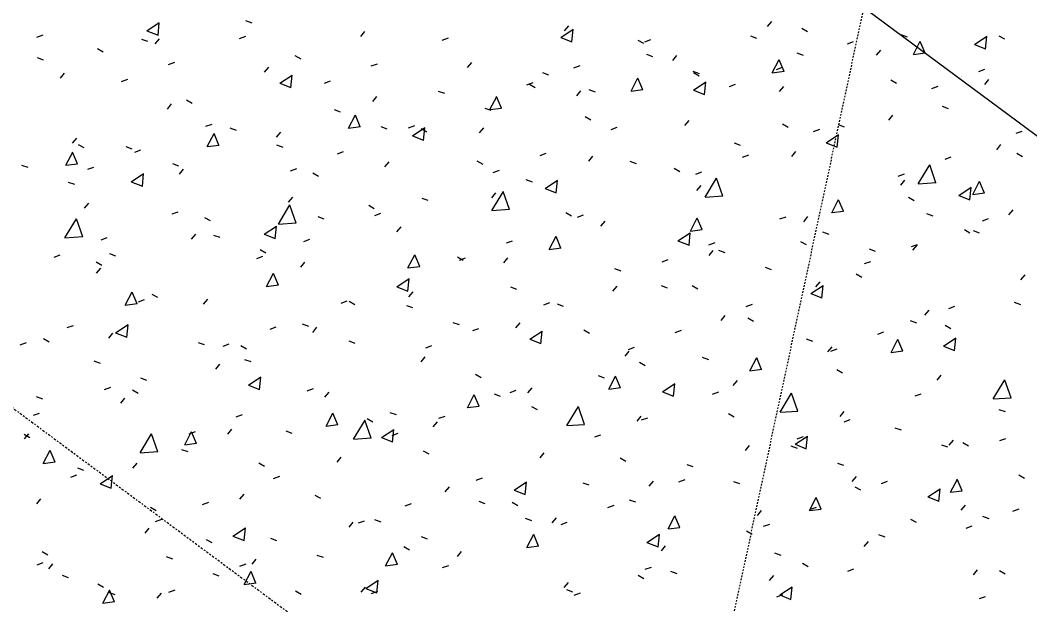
# Model space of a CAD drawing. Header units: centimetres. Extents: x -4512 to 25286, y -2765 to 13485.
# Drawn here: x 21357.7 to 21422.3, y 10936 to 10973.4 of the extents above; entities that cross this region are included whole.
import ezdxf

# ---------------------------------------------------------------- set-up
doc = ezdxf.new("R2010")
doc.units = ezdxf.units.CM
for name, pattern in [('DB_Strichpunkt', [0.28, 0.15, -0.065, 0, -0.065]), ('Grundgrenze', [0.9, 0.4, -0.1, 0.1, -0.1, 0.1, -0.1]), ('Verdeckt 0_5', [0.10584, 0.05292, -0.05292])]:
    doc.linetypes.add(name, pattern=pattern)
for name, color, linetype, lineweight in [('A-ANNO-DIMS', 7, 'Continuous', 5), ('A-ANNO-DIMS-50', 7, 'Continuous', 5), ('A-FLOR', 7, 'Continuous', 9), ('A-FLOR-PATT', 7, 'Continuous', 9), ('S-GRID', 7, 'Continuous', 5)]:
    doc.layers.add(name, color=color, linetype=linetype, lineweight=lineweight)
doc.layers.add('A-DETL', color=251, linetype='Continuous', lineweight=9, true_color=0x4f4f4f)
doc.layers.add('C-PROP-LINE', color=96, linetype='Grundgrenze', lineweight=25, true_color=0x008000)
doc.styles.add('Arial Unicode MS_3', font='ARIALUNI.ttf', dxfattribs={"width": 0.8, "height": 9})
doc.dimstyles.new('M_1_100', dxfattribs={"dimscale": 30.48, "dimtxt": 9.052604, "dimasz": 0.098425, "dimexe": 0.246063, "dimexo": 0.0625, "dimgap": 0.032808, "dimtad": 1, "dimdec": 1, "dimrnd": 0.5, "dimdsep": 46, "dimtxsty": 'Arial Unicode MS_3', "dimblk1": 'OBLIQUE', "dimblk2": 'OBLIQUE', "dimsah": 1, "dimcen": 0.09, "dimazin": 0, "dimtfac": 1, "dimtdec": 4, "dimtix": 1, "dimtmove": 0, "dimatfit": 3, "dimfxl": 0.246063, "dimfxlon": 1, "dimtvp": 1, "dimtolj": 1, "dimtzin": 0, "dimlwd": 13, "dimlwe": 13, "dimarcsym": 2})

# ---------------------------------------------------------------- blocks, each defined once
blk = doc.blocks.new('FP_53-DD - FOK AF 300')
at = {"layer": 'A-FLOR-PATT', "color": 8, "lineweight": 5, "true_color": 0x787878}
for p, q in [((34689.227, 10972.71), (34690.019, 10973.236)), ((34689.936, 10972.419), (34690.019, 10973.224)), ((34695.534, 10973.367), (34695.927, 10973.223)), ((34715.95, 10972.702), (34716.218, 10973.023)), ((34728.931, 10972.982), (34729.198, 10973.303)), ((34682.189, 10972.314), (34682.582, 10972.457)), ((34689.227, 10972.71), (34689.935, 10972.43)), ((34702.902, 10972.342), (34703.171, 10972.662)), ((34715.707, 10972.288), (34716.498, 10972.813)), ((34716.415, 10971.996), (34716.498, 10972.801)), ((34727.837, 10972.386), (34728.229, 10972.242)), ((34731.124, 10972.878), (34731.486, 10972.668)), ((34737.466, 10972.464), (34737.859, 10972.32)), ((34743.73, 10972.399), (34744.092, 10972.189)), ((34688.87, 10972.182), (34689.263, 10972.039)), ((34689.764, 10971.871), (34690.032, 10972.192)), ((34695.159, 10972.218), (34695.552, 10972.361)), ((34708.123, 10972.115), (34708.515, 10972.258)), ((34715.707, 10972.288), (34716.415, 10972.008)), ((34720.631, 10972.12), (34720.993, 10971.91)), ((34721.081, 10972.004), (34721.473, 10972.146)), ((34734.034, 10971.885), (34734.426, 10972.027)), ((34738.265, 10971.194), (34738.701, 10972.038)), ((34739.015, 10971.282), (34738.699, 10972.028)), ((34742.163, 10971.834), (34742.953, 10972.358)), ((34742.163, 10971.834), (34742.87, 10971.553)), ((34742.87, 10971.542), (34742.953, 10972.346)), ((34686.073, 10971.581), (34686.436, 10971.371)), ((34698.699, 10971.129), (34699.062, 10970.919)), ((34721.181, 10971.212), (34721.573, 10971.068)), ((34722.869, 10970.813), (34723.137, 10971.134)), ((34730.812, 10971.294), (34731.205, 10971.149)), ((34735.908, 10971.162), (34736.175, 10971.482)), ((34738.265, 10971.196), (34739.017, 10971.293)), ((34682.204, 10970.995), (34682.597, 10970.852)), ((34690.614, 10970.561), (34691.006, 10970.704)), ((34703.58, 10970.461), (34703.972, 10970.603)), ((34709.739, 10970.354), (34710.007, 10970.675)), ((34716.54, 10970.352), (34716.933, 10970.495)), ((34729.235, 10970.023), (34729.671, 10970.867)), ((34729.985, 10970.111), (34729.669, 10970.857)), ((34683.693, 10969.689), (34683.961, 10970.01)), ((34696.75, 10970.062), (34697.018, 10970.383)), ((34697.723, 10969.352), (34698.514, 10969.878)), ((34698.431, 10969.061), (34698.514, 10969.866)), ((34714.523, 10970.036), (34714.916, 10969.892)), ((34724.157, 10970.121), (34724.55, 10969.977)), ((34724.199, 10970.05), (34724.561, 10969.839)), ((34729.235, 10970.025), (34729.987, 10970.123)), ((34729.495, 10970.237), (34729.887, 10970.379)), ((34742.444, 10970.113), (34742.836, 10970.255)), ((34687.609, 10969.465), (34688.001, 10969.608)), ((34697.723, 10969.353), (34698.431, 10969.073)), ((34700.576, 10969.367), (34700.969, 10969.51)), ((34713.538, 10969.26), (34713.931, 10969.403)), ((34713.703, 10969.288), (34714.065, 10969.078)), ((34720.202, 10968.849), (34720.638, 10969.693)), ((34720.953, 10968.936), (34720.636, 10969.682)), ((34724.196, 10968.922), (34724.986, 10969.446)), ((34724.903, 10968.63), (34724.986, 10969.434)), ((34726.494, 10969.147), (34726.886, 10969.289)), ((34736.809, 10969.575), (34737.171, 10969.365)), ((34739.445, 10969.025), (34739.837, 10969.167)), ((34742.823, 10969.267), (34743.09, 10969.587)), ((34707.863, 10968.858), (34708.257, 10968.714)), ((34711.166, 10967.67), (34711.602, 10968.514)), ((34711.917, 10967.758), (34711.6, 10968.504)), ((34716.721, 10968.54), (34716.989, 10968.861)), ((34717.5, 10968.946), (34717.893, 10968.802)), ((34720.202, 10968.85), (34720.954, 10968.948)), ((34724.196, 10968.922), (34724.903, 10968.641)), ((34729.702, 10968.82), (34729.97, 10969.141)), ((34690.534, 10967.708), (34690.803, 10968.029)), ((34691.765, 10968.288), (34692.128, 10968.078)), ((34703.673, 10968.179), (34703.941, 10968.5)), ((34740.095, 10967.883), (34740.488, 10967.739)), ((34701.202, 10967.677), (34701.596, 10967.533)), ((34702.127, 10966.487), (34702.563, 10967.331)), ((34702.878, 10966.575), (34702.561, 10967.321)), ((34710.841, 10967.768), (34711.234, 10967.624)), ((34711.165, 10967.671), (34711.918, 10967.77)), ((34717.272, 10967.218), (34717.634, 10967.008)), ((34736.679, 10967.001), (34736.947, 10967.321)), ((34692.998, 10966.605), (34693.39, 10966.748)), ((34702.126, 10966.488), (34702.88, 10966.587)), ((34704.181, 10966.588), (34704.574, 10966.445)), ((34705.963, 10966.504), (34706.356, 10966.647)), ((34723.641, 10966.652), (34723.908, 10966.972)), ((34729.885, 10966.749), (34730.247, 10966.539)), ((34733.442, 10966.713), (34733.835, 10966.569)), ((34693.084, 10965.299), (34693.521, 10966.144)), ((34693.836, 10965.388), (34693.519, 10966.134)), ((34694.54, 10966.494), (34694.933, 10966.351)), ((34697.521, 10965.9), (34697.789, 10966.221)), ((34706.217, 10965.993), (34707.008, 10966.518)), ((34706.217, 10965.993), (34706.924, 10965.713)), ((34706.773, 10966.453), (34707.135, 10966.243)), ((34706.925, 10965.701), (34707.008, 10966.506)), ((34710.511, 10966.193), (34710.779, 10966.513)), ((34718.923, 10966.395), (34719.316, 10966.537)), ((34731.877, 10966.278), (34732.269, 10966.421)), ((34732.683, 10965.553), (34733.473, 10966.077)), ((34733.39, 10965.261), (34733.473, 10966.065)), ((34744.826, 10966.154), (34745.218, 10966.296)), ((34684.464, 10965.527), (34684.732, 10965.848)), ((34684.829, 10965.445), (34685.192, 10965.236)), ((34687.875, 10965.309), (34688.269, 10965.166)), ((34693.084, 10965.301), (34693.838, 10965.4)), ((34697.519, 10965.406), (34697.912, 10965.263)), ((34726.787, 10965.541), (34727.18, 10965.397)), ((34732.683, 10965.553), (34733.39, 10965.273)), ((34743.595, 10965.106), (34743.862, 10965.427)), ((34684.039, 10964.108), (34684.476, 10964.953)), ((34684.791, 10964.197), (34684.474, 10964.943)), ((34688.452, 10964.947), (34688.844, 10965.09)), ((34701.42, 10964.849), (34701.812, 10964.992)), ((34714.382, 10964.743), (34714.774, 10964.886)), ((34717.493, 10964.379), (34717.761, 10964.7)), ((34727.338, 10964.63), (34727.731, 10964.772)), ((34730.474, 10964.659), (34730.742, 10964.98)), ((34740.289, 10964.508), (34740.681, 10964.651)), ((34744.874, 10964.888), (34745.236, 10964.678)), ((34681.209, 10964.122), (34681.603, 10963.979)), ((34684.039, 10964.11), (34684.793, 10964.209)), ((34685.446, 10963.851), (34685.839, 10963.994)), ((34690.855, 10964.222), (34691.249, 10964.079)), ((34704.445, 10964.018), (34704.713, 10964.338)), ((34710.342, 10964.385), (34710.705, 10964.175)), ((34720.13, 10964.366), (34720.523, 10964.222)), ((34738.573, 10962.925), (34739.31, 10964.143)), ((34739.706, 10962.982), (34739.307, 10964.13)), ((34688.225, 10963.048), (34689.017, 10963.573)), ((34688.934, 10962.757), (34689.017, 10963.562)), ((34691.306, 10963.546), (34691.574, 10963.867)), ((34698.416, 10963.755), (34698.809, 10963.898)), ((34699.841, 10963.616), (34700.203, 10963.406)), ((34711.38, 10963.651), (34711.772, 10963.794)), ((34722.959, 10963.92), (34723.321, 10963.71)), ((34724.338, 10963.54), (34724.73, 10963.682)), ((34737.29, 10963.42), (34737.682, 10963.562)), ((34684.19, 10963.036), (34684.583, 10962.892)), ((34688.225, 10963.048), (34688.934, 10962.768)), ((34713.472, 10963.19), (34713.865, 10963.046)), ((34714.709, 10962.632), (34715.5, 10963.156)), ((34715.417, 10962.34), (34715.5, 10963.144)), ((34724.413, 10962.491), (34724.681, 10962.811)), ((34724.935, 10962.075), (34725.672, 10963.293)), ((34726.069, 10962.133), (34725.669, 10963.28)), ((34737.452, 10962.84), (34737.719, 10963.16)), ((34738.573, 10962.926), (34739.709, 10962.996)), ((34741.168, 10962.183), (34741.958, 10962.706)), ((34741.876, 10961.89), (34741.958, 10962.694)), ((34742.062, 10962.244), (34742.498, 10963.087)), ((34742.812, 10962.331), (34742.496, 10963.077)), ((34698.293, 10961.739), (34698.561, 10962.06)), ((34711.283, 10962.032), (34711.551, 10962.352)), ((34711.291, 10961.216), (34712.028, 10962.435)), ((34712.425, 10961.275), (34712.025, 10962.422)), ((34714.709, 10962.632), (34715.417, 10962.351)), ((34724.935, 10962.076), (34726.072, 10962.147)), ((34737.952, 10962.065), (34738.314, 10961.855)), ((34741.168, 10962.183), (34741.875, 10961.902)), ((34742.062, 10962.246), (34742.814, 10962.343)), ((34685.236, 10961.365), (34685.504, 10961.686)), ((34697.639, 10960.348), (34698.377, 10961.568)), ((34698.774, 10960.408), (34698.374, 10961.555)), ((34703.412, 10961.549), (34703.774, 10961.339)), ((34706.812, 10962.011), (34707.206, 10961.867)), ((34733.033, 10961.074), (34733.469, 10961.917)), ((34733.783, 10961.162), (34733.466, 10961.907)), ((34690.837, 10960.992), (34691.229, 10961.135)), ((34692.907, 10960.776), (34693.27, 10960.566)), ((34700.151, 10960.829), (34700.544, 10960.686)), ((34703.804, 10960.893), (34704.197, 10961.036)), ((34711.29, 10961.217), (34712.428, 10961.289)), ((34716.032, 10961.089), (34716.394, 10960.879)), ((34716.766, 10960.787), (34717.158, 10960.93)), ((34729.722, 10960.673), (34730.114, 10960.815)), ((34731.247, 10960.499), (34731.514, 10960.82)), ((34733.032, 10961.076), (34733.785, 10961.173)), ((34739.107, 10961.019), (34739.5, 10960.875)), ((34744.368, 10960.947), (34744.635, 10961.267)), ((34683.981, 10959.471), (34684.72, 10960.691)), ((34685.117, 10959.531), (34684.717, 10960.678)), ((34696.723, 10959.693), (34697.514, 10960.219)), ((34697.431, 10959.402), (34697.514, 10960.207)), ((34697.639, 10960.349), (34698.777, 10960.422)), ((34705.217, 10959.857), (34705.485, 10960.178)), ((34718.265, 10960.219), (34718.533, 10960.539)), ((34724, 10959.9), (34724.436, 10960.744)), ((34724.751, 10959.988), (34724.434, 10960.734)), ((34742.672, 10960.551), (34743.064, 10960.693)), ((34683.981, 10959.472), (34685.119, 10959.546)), ((34686.291, 10959.334), (34686.683, 10959.477)), ((34692.078, 10959.385), (34692.346, 10959.706)), ((34693.488, 10959.646), (34693.881, 10959.502)), ((34696.723, 10959.694), (34697.431, 10959.414)), ((34714.965, 10958.722), (34715.401, 10959.566)), ((34715.716, 10958.81), (34715.399, 10959.556)), ((34723.2, 10959.268), (34723.99, 10959.792)), ((34723.908, 10958.976), (34723.99, 10959.78)), ((34724, 10959.902), (34724.753, 10960)), ((34732.454, 10959.849), (34732.847, 10959.705)), ((34741.519, 10959.994), (34741.881, 10959.783)), ((34742.083, 10959.926), (34742.475, 10959.782)), ((34699.26, 10959.238), (34699.653, 10959.381)), ((34712.224, 10959.135), (34712.617, 10959.278)), ((34714.964, 10958.724), (34715.718, 10958.822)), ((34723.2, 10959.268), (34723.907, 10958.988)), ((34725.183, 10959.024), (34725.575, 10959.166)), ((34731.029, 10959.239), (34731.391, 10959.029)), ((34738.135, 10958.905), (34738.527, 10959.047)), ((34738.225, 10958.681), (34738.493, 10959.001)), ((34683.285, 10958.237), (34683.678, 10958.381)), ((34686.823, 10958.46), (34687.216, 10958.317)), ((34696.256, 10958.144), (34696.649, 10958.287)), ((34696.479, 10958.711), (34696.842, 10958.501)), ((34705.926, 10957.54), (34706.363, 10958.384)), ((34706.678, 10957.629), (34706.361, 10958.374)), ((34709.102, 10958.255), (34709.465, 10958.045)), ((34709.222, 10958.042), (34709.614, 10958.185)), ((34712.056, 10957.872), (34712.323, 10958.192)), ((34725.186, 10958.331), (34725.454, 10958.651)), ((34725.798, 10958.676), (34726.191, 10958.532)), ((34735.43, 10958.757), (34735.823, 10958.613)), ((34685.972, 10957.934), (34686.334, 10957.724)), ((34686.008, 10957.205), (34686.276, 10957.526)), ((34699.065, 10957.579), (34699.333, 10957.899)), ((34705.926, 10957.542), (34706.679, 10957.641)), ((34722.182, 10957.933), (34722.574, 10958.076)), ((34728.775, 10957.585), (34729.168, 10957.441)), ((34735.136, 10957.816), (34735.528, 10957.959)), ((34696.885, 10956.354), (34697.322, 10957.198)), ((34697.636, 10956.443), (34697.319, 10957.188)), ((34719.141, 10957.501), (34719.534, 10957.357)), ((34734.597, 10957.169), (34734.959, 10956.959)), ((34745.141, 10956.788), (34745.409, 10957.108)), ((34696.885, 10956.356), (34697.638, 10956.455)), ((34705.219, 10956.337), (34706.01, 10956.862)), ((34705.219, 10956.337), (34705.927, 10956.057)), ((34705.927, 10956.046), (34706.01, 10956.85)), ((34712.483, 10956.323), (34712.876, 10956.179)), ((34719.039, 10956.059), (34719.306, 10956.38)), ((34722.119, 10956.411), (34722.512, 10956.267)), ((34724.104, 10956.411), (34724.466, 10956.201)), ((34731.689, 10955.903), (34732.479, 10956.426)), ((34732.02, 10956.34), (34732.288, 10956.66)), ((34732.397, 10955.61), (34732.479, 10956.415)), ((34687.84, 10955.164), (34688.277, 10956.008)), ((34688.592, 10955.253), (34688.275, 10955.998)), ((34689.544, 10955.87), (34689.907, 10955.66)), ((34705.99, 10955.697), (34706.258, 10956.018)), ((34731.689, 10955.903), (34732.397, 10955.622)), ((34687.84, 10955.165), (34688.594, 10955.265)), ((34688.677, 10955.38), (34689.069, 10955.524)), ((34692.851, 10955.225), (34693.119, 10955.546)), ((34701.646, 10955.284), (34702.039, 10955.427)), ((34702.171, 10955.419), (34702.534, 10955.209)), ((34705.822, 10955.144), (34706.216, 10955)), ((34714.609, 10955.18), (34715.002, 10955.323)), ((34715.461, 10955.234), (34715.854, 10955.09)), ((34727.567, 10955.068), (34727.959, 10955.211)), ((34740.519, 10954.949), (34740.911, 10955.091)), ((34744.714, 10955.348), (34745.107, 10955.204)), ((34725.96, 10954.172), (34726.227, 10954.492)), ((34727.673, 10954.343), (34728.035, 10954.133)), ((34738.999, 10954.522), (34739.266, 10954.842)), ((34684.13, 10953.722), (34684.523, 10953.865)), ((34687.226, 10953.39), (34688.018, 10953.915)), ((34687.935, 10953.099), (34688.018, 10953.904)), ((34697.102, 10953.629), (34697.494, 10953.772)), ((34699.161, 10953.962), (34699.554, 10953.818)), ((34699.839, 10953.419), (34700.106, 10953.74)), ((34708.801, 10954.055), (34709.195, 10953.912)), ((34710.068, 10953.528), (34710.46, 10953.671)), ((34712.829, 10953.712), (34713.097, 10954.033)), ((34738.062, 10954.179), (34738.454, 10954.035)), ((34740.283, 10953.87), (34740.646, 10953.66)), ((34682.608, 10953.027), (34682.971, 10952.817)), ((34686.781, 10953.045), (34687.049, 10953.366)), ((34687.226, 10953.39), (34687.935, 10953.111)), ((34713.714, 10952.979), (34714.504, 10953.503)), ((34714.422, 10952.687), (34714.505, 10953.491)), ((34717.177, 10953.581), (34717.539, 10953.371)), ((34723.027, 10953.419), (34723.42, 10953.562)), ((34731.407, 10953.008), (34731.8, 10952.864)), ((34735.982, 10953.302), (34736.374, 10953.445)), ((34740.177, 10952.535), (34740.967, 10953.058)), ((34740.885, 10952.243), (34740.967, 10953.047)), ((34681.124, 10952.625), (34681.517, 10952.768)), ((34692.497, 10952.778), (34692.89, 10952.634)), ((34694.098, 10952.534), (34694.49, 10952.677)), ((34695.239, 10952.58), (34695.601, 10952.371)), ((34702.14, 10952.874), (34702.533, 10952.731)), ((34707.065, 10952.435), (34707.457, 10952.578)), ((34713.714, 10952.979), (34714.422, 10952.699)), ((34720.026, 10952.328), (34720.419, 10952.471)), ((34732.794, 10952.182), (34733.062, 10952.502)), ((34732.982, 10952.214), (34733.374, 10952.356)), ((34736.833, 10952.129), (34737.269, 10952.972)), ((34737.584, 10952.216), (34737.267, 10952.962)), ((34740.177, 10952.535), (34740.884, 10952.255)), ((34706.764, 10951.538), (34707.032, 10951.859)), ((34719.812, 10951.901), (34720.08, 10952.221)), ((34724.752, 10951.834), (34725.145, 10951.69)), ((34727.802, 10950.956), (34728.238, 10951.799)), ((34728.552, 10951.044), (34728.235, 10951.789)), ((34736.833, 10952.131), (34737.585, 10952.228)), ((34685.832, 10951.591), (34686.225, 10951.448)), ((34693.624, 10951.066), (34693.892, 10951.387)), ((34695.477, 10951.691), (34695.871, 10951.548)), ((34720.747, 10951.513), (34721.109, 10951.304)), ((34688.813, 10950.506), (34689.206, 10950.363)), ((34695.726, 10950.039), (34696.517, 10950.564)), ((34696.435, 10949.748), (34696.518, 10950.552)), ((34710.248, 10950.748), (34710.611, 10950.538)), ((34718.094, 10950.659), (34718.487, 10950.515)), ((34718.767, 10949.779), (34719.203, 10950.622)), ((34719.518, 10949.867), (34719.201, 10950.612)), ((34727.801, 10950.958), (34728.554, 10951.056)), ((34733.361, 10951.045), (34733.723, 10950.835)), ((34739.773, 10950.364), (34740.041, 10950.684)), ((34686.517, 10949.77), (34686.91, 10949.913)), ((34695.726, 10950.039), (34696.434, 10949.759)), ((34699.488, 10949.676), (34699.881, 10949.819)), ((34713.603, 10949.554), (34713.871, 10949.875)), ((34718.767, 10949.781), (34719.52, 10949.879)), ((34722.207, 10949.618), (34722.997, 10950.142)), ((34722.915, 10949.327), (34722.997, 10950.131)), ((34726.734, 10950.014), (34727.001, 10950.334)), ((34743.373, 10949.161), (34744.109, 10950.378)), ((34744.506, 10949.219), (34744.106, 10950.365)), ((34682.146, 10949.318), (34682.54, 10949.175)), ((34687.555, 10948.886), (34687.823, 10949.207)), ((34688.304, 10949.739), (34688.667, 10949.53)), ((34700.612, 10949.261), (34700.88, 10949.581)), ((34709.729, 10948.598), (34710.166, 10949.441)), ((34710.48, 10948.686), (34710.163, 10949.431)), ((34711.435, 10949.481), (34711.828, 10949.337)), ((34712.454, 10949.574), (34712.846, 10949.717)), ((34722.207, 10949.618), (34722.915, 10949.338)), ((34725.413, 10949.465), (34725.805, 10949.607)), ((34729.736, 10948.312), (34730.472, 10949.53)), ((34730.869, 10948.37), (34730.469, 10949.517)), ((34738.367, 10949.348), (34738.759, 10949.49)), ((34743.373, 10949.163), (34744.509, 10949.233)), ((34709.729, 10948.6), (34710.482, 10948.698)), ((34713.819, 10948.682), (34714.182, 10948.472)), ((34716.092, 10947.454), (34716.829, 10948.672)), ((34717.226, 10947.513), (34716.826, 10948.659)), ((34743.73, 10948.489), (34744.123, 10948.345)), ((34681.97, 10948.11), (34682.363, 10948.254)), ((34694.944, 10948.02), (34695.336, 10948.163)), ((34700.689, 10947.413), (34701.125, 10948.257)), ((34701.44, 10947.501), (34701.123, 10948.246)), ((34703.318, 10947.912), (34703.68, 10947.703)), ((34704.774, 10948.3), (34705.168, 10948.157)), ((34707.911, 10947.921), (34708.304, 10948.064)), ((34720.587, 10947.743), (34720.855, 10948.063)), ((34720.873, 10947.815), (34721.265, 10947.958)), ((34726.437, 10948.218), (34726.799, 10948.008)), ((34729.736, 10948.314), (34730.872, 10948.385)), ((34733.569, 10948.024), (34733.836, 10948.344)), ((34733.829, 10947.701), (34734.221, 10947.843)), ((34694.398, 10946.908), (34694.666, 10947.229)), ((34700.688, 10947.414), (34701.442, 10947.513)), ((34702.441, 10946.587), (34703.179, 10947.806)), ((34703.576, 10946.647), (34703.176, 10947.793)), ((34704.225, 10946.685), (34705.015, 10947.21)), ((34704.933, 10946.394), (34705.016, 10947.198)), ((34707.538, 10947.381), (34707.806, 10947.701)), ((34716.092, 10947.456), (34717.229, 10947.527)), ((34737.077, 10947.319), (34737.47, 10947.175)), ((34681.367, 10946.896), (34681.73, 10946.687)), ((34681.399, 10946.602), (34681.667, 10946.923)), ((34688.784, 10945.711), (34689.522, 10946.931)), ((34689.919, 10945.771), (34689.519, 10946.918)), ((34691.645, 10946.223), (34692.081, 10947.068)), ((34691.939, 10946.925), (34692.332, 10947.068)), ((34692.396, 10946.313), (34692.079, 10947.057)), ((34698.112, 10947.118), (34698.505, 10946.974)), ((34702.441, 10946.588), (34703.579, 10946.661)), ((34704.225, 10946.685), (34704.933, 10946.406)), ((34704.908, 10946.828), (34705.301, 10946.971)), ((34717.872, 10946.724), (34718.264, 10946.867)), ((34730.699, 10946.256), (34731.488, 10946.779)), ((34730.829, 10946.612), (34731.221, 10946.754)), ((34731.406, 10945.964), (34731.489, 10946.768)), ((34743.781, 10946.492), (34744.173, 10946.634)), ((34691.448, 10945.933), (34691.841, 10945.79)), ((34691.644, 10946.225), (34692.398, 10946.324)), ((34727.509, 10945.857), (34727.776, 10946.177)), ((34730.422, 10946.147), (34730.815, 10946.003)), ((34730.699, 10946.256), (34731.406, 10945.976)), ((34740.053, 10946.228), (34740.446, 10946.084)), ((34740.548, 10946.207), (34740.816, 10946.527)), ((34741.432, 10946.366), (34741.794, 10946.156)), ((34682.598, 10945.03), (34683.035, 10945.875)), ((34683.35, 10945.12), (34683.033, 10945.864)), ((34688.784, 10945.712), (34689.922, 10945.786)), ((34701.387, 10945.103), (34701.655, 10945.424)), ((34706.89, 10945.848), (34707.252, 10945.638)), ((34714.378, 10945.397), (34714.645, 10945.717)), ((34719.511, 10945.389), (34719.873, 10945.179)), ((34682.598, 10945.032), (34683.352, 10945.131)), ((34684.782, 10944.746), (34685.176, 10944.603)), ((34688.329, 10944.728), (34688.597, 10945.049)), ((34696.385, 10945.074), (34696.748, 10944.865)), ((34723.766, 10944.973), (34724.159, 10944.829)), ((34733.4, 10945.057), (34733.793, 10944.913)), ((34684.359, 10944.16), (34684.751, 10944.303)), ((34686.23, 10943.736), (34687.022, 10944.261)), ((34686.939, 10943.446), (34687.022, 10944.25)), ((34697.331, 10944.068), (34697.724, 10944.211)), ((34710.298, 10943.969), (34710.691, 10944.112)), ((34723.26, 10943.862), (34723.652, 10944.005)), ((34734.344, 10943.868), (34734.611, 10944.188)), ((34740.637, 10943.188), (34741.072, 10944.03)), ((34741.387, 10943.275), (34741.07, 10944.02)), ((34745, 10944.296), (34745.362, 10944.086)), ((34686.23, 10943.736), (34686.939, 10943.457)), ((34708.313, 10943.223), (34708.581, 10943.544)), ((34712.722, 10943.33), (34713.512, 10943.854)), ((34712.722, 10943.33), (34713.43, 10943.05)), ((34713.43, 10943.039), (34713.512, 10943.843)), ((34717.108, 10943.797), (34717.501, 10943.653)), ((34721.362, 10943.586), (34721.63, 10943.906)), ((34726.744, 10943.884), (34727.137, 10943.74)), ((34734.51, 10943.542), (34734.872, 10943.332)), ((34736.215, 10943.747), (34736.607, 10943.89)), ((34739.189, 10942.892), (34739.978, 10943.415)), ((34739.896, 10942.6), (34739.979, 10943.403)), ((34682.173, 10942.445), (34682.441, 10942.766)), ((34695.173, 10942.751), (34695.441, 10943.071)), ((34699.958, 10943.011), (34700.321, 10942.802)), ((34720.087, 10942.708), (34720.48, 10942.565)), ((34731.606, 10942.016), (34732.042, 10942.859)), ((34732.357, 10942.103), (34732.04, 10942.848)), ((34739.189, 10942.892), (34739.896, 10942.611)), ((34740.637, 10943.19), (34741.389, 10943.287)), ((34689.451, 10942.234), (34689.814, 10942.024)), ((34692.786, 10942.412), (34693.179, 10942.555)), ((34705.756, 10942.316), (34706.148, 10942.459)), ((34710.449, 10942.618), (34710.842, 10942.475)), ((34712.583, 10942.557), (34712.945, 10942.347)), ((34718.719, 10942.212), (34719.112, 10942.355)), ((34728.284, 10941.701), (34728.552, 10942.021)), ((34731.606, 10942.018), (34732.359, 10942.115)), ((34731.677, 10942.1), (34732.069, 10942.243)), ((34741.324, 10942.051), (34741.591, 10942.371)), ((34744.629, 10941.981), (34745.021, 10942.123)), ((34689.782, 10941.316), (34690.175, 10941.46)), ((34703.787, 10941.437), (34704.181, 10941.294)), ((34713.428, 10941.531), (34713.821, 10941.387)), ((34715.153, 10941.24), (34715.421, 10941.561)), ((34722.572, 10940.84), (34723.008, 10941.683)), ((34723.323, 10940.928), (34723.006, 10941.673)), ((34738.079, 10941.474), (34738.441, 10941.264)), ((34742.687, 10941.653), (34743.08, 10941.509)), ((34689.104, 10940.571), (34689.372, 10940.892)), ((34694.732, 10940.388), (34695.524, 10940.913)), ((34695.441, 10940.097), (34695.524, 10940.901)), ((34702.162, 10940.946), (34702.43, 10941.267)), ((34702.753, 10941.222), (34703.145, 10941.365)), ((34715.718, 10941.121), (34716.11, 10941.263)), ((34722.572, 10940.842), (34723.325, 10940.94)), ((34728.677, 10941.011), (34729.069, 10941.153)), ((34741.63, 10940.893), (34742.022, 10941.035)), ((34693.025, 10940.172), (34693.388, 10939.963)), ((34694.732, 10940.388), (34695.441, 10940.109)), ((34697.125, 10940.254), (34697.518, 10940.111)), ((34706.767, 10940.351), (34707.161, 10940.207)), ((34713.535, 10939.66), (34713.971, 10940.503)), ((34714.286, 10939.748), (34713.969, 10940.493)), ((34721.217, 10939.973), (34722.007, 10940.497)), ((34721.925, 10939.681), (34722.008, 10940.485)), ((34727.586, 10940.715), (34727.948, 10940.505)), ((34736.034, 10940.483), (34736.427, 10940.339)), ((34705.653, 10939.722), (34706.016, 10939.513)), ((34713.535, 10939.661), (34714.288, 10939.76)), ((34721.217, 10939.973), (34721.925, 10939.693)), ((34722.138, 10939.43), (34722.405, 10939.75)), ((34735.12, 10939.712), (34735.387, 10940.032)), ((34682.515, 10939.391), (34682.878, 10939.182)), ((34690.46, 10939.069), (34690.854, 10938.926)), ((34695.949, 10938.594), (34696.217, 10938.915)), ((34700.105, 10939.168), (34700.499, 10939.025)), ((34704.495, 10938.476), (34704.931, 10939.319)), ((34705.247, 10938.564), (34704.929, 10939.309)), ((34709.089, 10939.067), (34709.357, 10939.388)), ((34729.379, 10939.31), (34729.772, 10939.167)), ((34682.2, 10938.551), (34682.593, 10938.694)), ((34682.949, 10938.288), (34683.217, 10938.609)), ((34695.175, 10938.462), (34695.568, 10938.605)), ((34704.495, 10938.477), (34705.248, 10938.576)), ((34708.144, 10938.365), (34708.536, 10938.508)), ((34721.107, 10938.261), (34721.499, 10938.403)), ((34731.156, 10938.649), (34731.519, 10938.439)), ((34734.064, 10938.148), (34734.456, 10938.29)), ((34742.1, 10937.896), (34742.368, 10938.216)), ((34743.768, 10938.177), (34744.13, 10937.967)), ((34683.794, 10937.881), (34684.187, 10937.738)), ((34693.441, 10937.984), (34693.835, 10937.841)), ((34695.452, 10937.287), (34695.889, 10938.131)), ((34696.204, 10937.376), (34695.886, 10938.121)), ((34703.233, 10937.038), (34704.024, 10937.562)), ((34703.942, 10936.747), (34704.024, 10937.551)), ((34720.66, 10937.887), (34721.023, 10937.677)), ((34722.722, 10938.136), (34723.116, 10937.992)), ((34729.06, 10937.546), (34729.328, 10937.866)), ((34686.09, 10937.331), (34686.453, 10937.121)), ((34686.406, 10936.095), (34686.843, 10936.939)), ((34687.158, 10936.184), (34686.841, 10936.929)), ((34690.63, 10936.805), (34691.023, 10936.948)), ((34695.452, 10937.289), (34696.206, 10937.388)), ((34698.721, 10936.886), (34699.084, 10936.676)), ((34702.938, 10936.79), (34703.206, 10937.111)), ((34703.233, 10937.038), (34703.942, 10936.759)), ((34703.601, 10936.711), (34703.994, 10936.854)), ((34715.929, 10937.085), (34716.197, 10937.405)), ((34716.064, 10936.959), (34716.457, 10936.815)), ((34729.711, 10936.614), (34730.501, 10937.137)), ((34730.419, 10936.322), (34730.501, 10937.125)), ((34686.776, 10936.797), (34687.17, 10936.654)), ((34689.88, 10936.415), (34690.148, 10936.736)), ((34716.566, 10936.61), (34716.959, 10936.752)), ((34729.526, 10936.501), (34729.918, 10936.643)), ((34729.711, 10936.614), (34730.419, 10936.334)), ((34742.48, 10936.383), (34742.871, 10936.525)), ((34686.406, 10936.097), (34687.16, 10936.196))]:
    blk.add_line(p, q, dxfattribs=at)
blk = doc.blocks.new('Family - ___-3356438-DD - FOK AF 300')
at = {"layer": 'C-PROP-LINE', "color": 1, "true_color": 0xff0000}
blk.add_arc((31751.085, 12946.577), 4399.161, 307.081801, 334.045003, dxfattribs=at)
blk = doc.blocks.new('Family - ___-4252337-DD - FOK AF 300')
at = {"layer": 'C-PROP-LINE', "color": 5, "lineweight": 35, "true_color": 0x0000ff}
blk.add_arc((31751.085, 12946.577), 4399.161, 307.081801, 334.045003, dxfattribs=at)
blk = doc.blocks.new('DIMBLOCK27-DD - FOK AF 300')
at = {"layer": 'A-ANNO-DIMS-50', "lineweight": 13}
for p, q in [((23387.219, 12863.386), (23381.196, 12867.855)), ((23387.219, 12863.386), (23386.908, 12865.485)), ((21152.443, 9850.934), (23387.219, 12863.386)), ((23387.219, 12863.386), (23387.53, 12861.288)), ((23387.219, 12863.386), (23393.243, 12858.918)), ((21152.443, 9850.934), (21146.419, 9855.402)), ((21152.443, 9850.934), (21152.132, 9853.032)), ((21152.443, 9850.934), (21152.754, 9848.835)), ((21152.443, 9850.934), (21158.466, 9846.465))]:
    blk.add_line(p, q, dxfattribs=at)
at = {"layer": 'A-ANNO-DIMS-50', "color": 0, "lineweight": 13, "insert": (22252.254, 11354.753), "char_height": 9, "width": 29.77301, "attachment_point": 1, "rotation": 53.43027, "line_spacing_factor": 1.117605, "style": 'Arial Unicode MS_3'}
blk.add_mtext('3.751', dxfattribs=at)
blk = doc.blocks.new('_Oblique')
at = {"color": 0, "linetype": 'ByBlock', "lineweight": -2}
blk.add_line((-0.5, -0.5), (0.5, 0.5), dxfattribs=at)
blk = doc.blocks.new('DIMBLOCK54-DD - FOK AF 300')
at = {"layer": 'A-ANNO-DIMS-50', "lineweight": 13}
for p, q in [((20425.353, 11705.913), (20429.821, 11711.937)), ((20425.353, 11705.913), (20427.451, 11706.224)), ((20425.353, 11705.913), (20420.884, 11699.89)), ((20425.353, 11705.913), (20423.254, 11705.602)), ((21496.731, 10911.115), (20425.353, 11705.913)), ((21496.731, 10911.115), (21501.2, 10917.139)), ((21496.731, 10911.115), (21492.263, 10905.092)), ((21496.731, 10911.115), (21494.633, 10910.804)), ((21496.731, 10911.115), (21498.83, 10911.426))]:
    blk.add_line(p, q, dxfattribs=at)
at = {"layer": 'A-ANNO-DIMS-50', "color": 0, "lineweight": 13, "insert": (20958.635, 11326.091), "char_height": 9, "width": 29.77301, "attachment_point": 1, "rotation": 323.43027, "line_spacing_factor": 1.117605, "style": 'Arial Unicode MS_3'}
blk.add_mtext('1.334', dxfattribs=at)

msp = doc.modelspace()

# ---------------------------------------------------------------- linework, layer by layer
at = {"layer": 'A-DETL', "color": 7, "linetype": 'Verdeckt 0_5', "lineweight": 5}
msp.add_line((21516.394, 11462.125), (21360.595, 10735.999), dxfattribs=at)
at = {"layer": 'S-GRID', "color": 8, "linetype": 'DB_Strichpunkt', "true_color": 0x808080}
msp.add_line((20238.441, 11778.58), (21781.795, 10633.648), dxfattribs=at)

# ---------------------------------------------------------------- block references
at = {"layer": 'A-FLOR', "color": 254, "lineweight": 5, "true_color": 0xcfcfcf}
msp.add_blockref('FP_53-DD - FOK AF 300', (-13323.377, 0), dxfattribs=at)
at = {"layer": 'C-PROP-LINE', "color": 5, "lineweight": 35, "true_color": 0x0000ff}
msp.add_blockref('Family - ___-4252337-DD - FOK AF 300', (-13323.377, 0), dxfattribs=at)
at = {"layer": 'C-PROP-LINE', "color": 1, "true_color": 0xff0000}
msp.add_blockref('Family - ___-3356438-DD - FOK AF 300', (-13323.377, 0), dxfattribs=at)

# ---------------------------------------------------------------- dimensions: what is measured, and where the dimension line sits
at = {"layer": 'A-ANNO-DIMS', "lineweight": 13}
for base, p1, p2, angle, override, picture, middle in [((23387.219, 12863.386), (21146.419, 9855.402), (23381.196, 12867.855), 53.43027, {"dimpost": '<>', "dimfxl": 3750.879752}, 'DIMBLOCK27-DD - FOK AF 300', (22265.335, 11360.496)), ((20425.353, 11705.913), (21492.263, 10905.092), (20420.884, 11699.89), 323.43027, {"dimpost": '<>', "dimfxl": 1334}, 'DIMBLOCK54-DD - FOK AF 300', (20964.378, 11313.01))]:
    dim = msp.add_linear_dim(base=base, p1=p1, p2=p2, angle=angle, dimstyle='M_1_100', override=override, dxfattribs=at)
    dim.commit()
    dim.dimension.update_dxf_attribs({"geometry": picture, "text_midpoint": middle})

doc.saveas('drawing.dxf')
